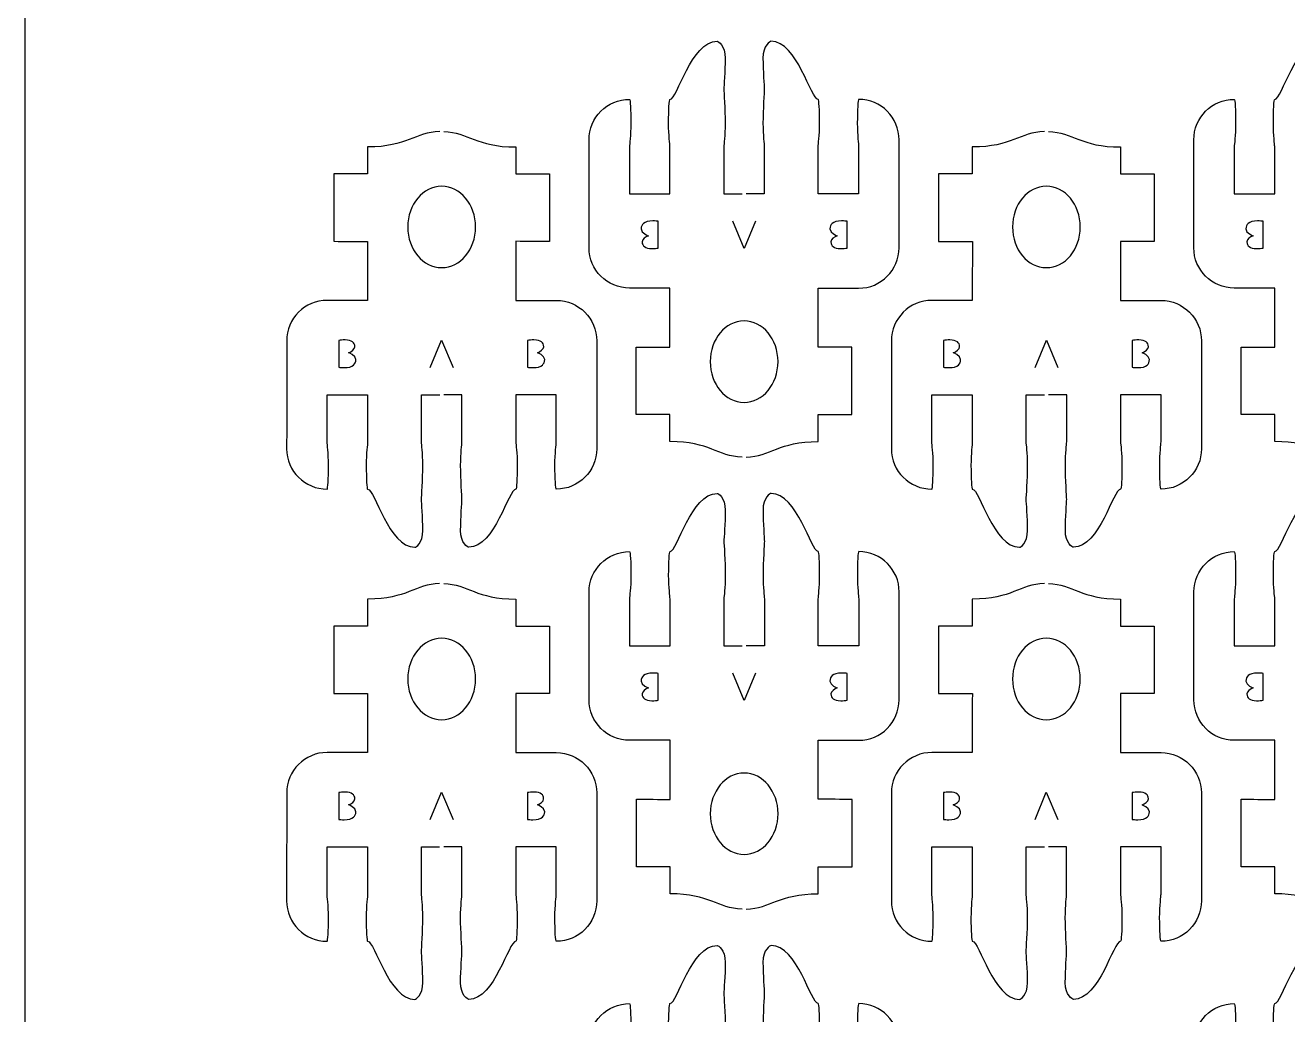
# Model space of a CAD drawing. Extents: x 0 to 300, y 0 to 300.
# Drawn here: x 0 to 93.6, y 40.5 to 113.9 of the extents above; entities that cross this region are included whole.
import ezdxf

# ---------------------------------------------------------------- set-up
doc = ezdxf.new("R2010")
doc.units = 0
doc.header["$MEASUREMENT"] = 0
doc.layers.add('DEFAULT', color=7, linetype='CONTINUOUS')

msp = doc.modelspace()

# ---------------------------------------------------------------- linework, layer by layer
at = {"layer": 'DEFAULT', "color": 1}
msp.add_lwpolyline([(0, 5.252), (0, 294.949)], dxfattribs=at)
at = {"layer": 'DEFAULT', "color": 250}
for points in [[(54.162, 99.356), (53.323, 97.335), (52.47, 99.356)], [(30.041, 88.509), (30.879, 90.53), (31.732, 88.509)], [(74.893, 88.508), (75.731, 90.529), (76.584, 88.508)], [(54.165, 65.818), (53.327, 63.797), (52.474, 65.818)], [(30.039, 54.971), (30.878, 56.992), (31.731, 54.971)], [(74.891, 54.971), (75.729, 56.992), (76.582, 54.971)]]:
    msp.add_lwpolyline(points, dxfattribs=at)
at = {"layer": 'DEFAULT', "color": 1}
for points, knots in [([(53.166, 81.855), (51.317, 81.911), (50.781, 83.005), (47.817, 83.005), (47.817, 83.672), (47.817, 84.338), (47.817, 85.005), (46.985, 85.005), (46.152, 85.005), (45.32, 85.005), (45.32, 86.673), (45.32, 88.34), (45.32, 90.008), (46.152, 90.006), (46.985, 90.005), (47.817, 90.004), (47.817, 91.466), (47.817, 92.927), (47.817, 94.389), (46.817, 94.389), (45.816, 94.389), (44.815, 94.389), (43.157, 94.389), (41.817, 95.73), (41.817, 97.388), (41.817, 100.055), (41.817, 102.722), (41.817, 105.389), (41.817, 107.047), (43.157, 108.387), (44.815, 108.387), (44.872, 108.387), (44.918, 107.604), (44.918, 106.637), (44.918, 105.671), (44.815, 105.064), (44.815, 104.888), (44.815, 103.721), (44.815, 102.555), (44.815, 101.388), (45.816, 101.388), (46.817, 101.388), (47.817, 101.388), (47.817, 102.555), (47.817, 103.721), (47.817, 104.888), (47.817, 105.064), (47.715, 105.671), (47.715, 106.637), (47.715, 107.604), (47.761, 108.387), (47.817, 108.387), (48.357, 108.387), (49.38, 112.702), (51.313, 112.702), (51.373, 112.702), (51.913, 112.416), (51.913, 111.449), (51.913, 110.483), (51.814, 109.386), (51.814, 109.135), (51.814, 108.99), (51.913, 107.604), (51.913, 106.637), (51.913, 105.671), (51.814, 105.061), (51.814, 104.888), (51.814, 103.721), (51.814, 102.555), (51.814, 101.388), (52.265, 101.388), (52.715, 101.388), (53.166, 101.388)], [0, 0, 0, 0, 1, 1, 1, 6.67, 6.67, 6.67, 13.75, 13.75, 13.75, 27.93, 27.93, 27.93, 35.010007, 35.010007, 35.010007, 47.440007, 47.440007, 47.440007, 55.950007, 55.950007, 55.950007, 56.950007, 56.950007, 56.950007, 79.630007, 79.630007, 79.630007, 80.630007, 80.630007, 80.630007, 81.630007, 81.630007, 81.630007, 82.630007, 82.630007, 82.630007, 92.550007, 92.550007, 92.550007, 101.060007, 101.060007, 101.060007, 110.980007, 110.980007, 110.980007, 111.980007, 111.980007, 111.980007, 112.980007, 112.980007, 112.980007, 113.980007, 113.980007, 113.980007, 114.980007, 114.980007, 114.980007, 115.980007, 115.980007, 115.980007, 116.980007, 116.980007, 116.980007, 117.980007, 117.980007, 117.980007, 127.900007, 127.900007, 127.900007, 131.730007, 131.730007, 131.730007, 131.730007]), ([(53.465, 81.855), (55.314, 81.911), (55.854, 83.005), (58.814, 83.005), (58.814, 83.672), (58.814, 84.338), (58.814, 85.005), (59.647, 85.005), (60.481, 85.005), (61.315, 85.005), (61.315, 86.671), (61.315, 88.338), (61.315, 90.004), (60.48, 90.005), (59.645, 90.006), (58.81, 90.008), (58.811, 91.467), (58.812, 92.926), (58.814, 94.385), (59.813, 94.385), (60.813, 94.385), (61.812, 94.385), (63.47, 94.385), (64.811, 95.73), (64.811, 97.388), (64.812, 100.055), (64.813, 102.722), (64.814, 105.389), (64.814, 107.047), (63.47, 108.387), (61.812, 108.387), (61.759, 108.387), (61.713, 107.604), (61.713, 106.637), (61.713, 105.671), (61.812, 105.064), (61.812, 104.888), (61.812, 103.721), (61.812, 102.555), (61.812, 101.388), (60.813, 101.388), (59.813, 101.388), (58.814, 101.388), (58.814, 102.555), (58.814, 103.721), (58.814, 104.888), (58.814, 105.064), (58.912, 105.671), (58.912, 106.637), (58.912, 107.604), (58.87, 108.387), (58.814, 108.387), (58.27, 108.387), (57.247, 112.702), (55.31, 112.702), (55.254, 112.702), (54.714, 112.416), (54.714, 111.449), (54.714, 110.483), (54.813, 109.386), (54.813, 109.135), (54.813, 108.99), (54.714, 107.604), (54.714, 106.637), (54.714, 105.671), (54.813, 105.061), (54.813, 104.888), (54.813, 103.721), (54.813, 102.555), (54.813, 101.388), (54.364, 101.388), (53.915, 101.388), (53.465, 101.388)], [0, 0, 0, 0, 1, 1, 1, 6.67, 6.67, 6.67, 13.76, 13.76, 13.76, 27.93, 27.93, 27.93, 35.030007, 35.030007, 35.030007, 47.440011, 47.440011, 47.440011, 55.940011, 55.940011, 55.940011, 56.940011, 56.940011, 56.940011, 79.620013, 79.620013, 79.620013, 80.620013, 80.620013, 80.620013, 81.620013, 81.620013, 81.620013, 82.620013, 82.620013, 82.620013, 92.540013, 92.540013, 92.540013, 101.040013, 101.040013, 101.040013, 110.960013, 110.960013, 110.960013, 111.960013, 111.960013, 111.960013, 112.960013, 112.960013, 112.960013, 113.960013, 113.960013, 113.960013, 114.960013, 114.960013, 114.960013, 115.960013, 115.960013, 115.960013, 116.960013, 116.960013, 116.960013, 117.960013, 117.960013, 117.960013, 127.880013, 127.880013, 127.880013, 131.700013, 131.700013, 131.700013, 131.700013]), ([(98.017, 81.854), (96.168, 81.911), (95.632, 83.005), (92.669, 83.005), (92.669, 83.671), (92.669, 84.338), (92.669, 85.005), (91.836, 85.005), (91.004, 85.005), (90.171, 85.005), (90.171, 86.672), (90.171, 88.34), (90.171, 90.007), (91.004, 90.006), (91.836, 90.005), (92.669, 90.004), (92.669, 91.465), (92.669, 92.927), (92.669, 94.389), (91.668, 94.389), (90.667, 94.389), (89.667, 94.389), (88.009, 94.389), (86.668, 95.729), (86.668, 97.387), (86.668, 100.054), (86.668, 102.721), (86.668, 105.388), (86.668, 107.046), (88.009, 108.387), (89.667, 108.387), (89.723, 108.387), (89.769, 107.604), (89.769, 106.637), (89.769, 105.671), (89.667, 105.064), (89.667, 104.887), (89.667, 103.721), (89.667, 102.554), (89.667, 101.388), (90.667, 101.388), (91.668, 101.388), (92.669, 101.388), (92.669, 102.554), (92.669, 103.721), (92.669, 104.887), (92.669, 105.064), (92.567, 105.671), (92.567, 106.637), (92.567, 107.604), (92.612, 108.387), (92.669, 108.387), (93.209, 108.387), (94.232, 112.701), (96.165, 112.701), (96.225, 112.701), (96.765, 112.416), (96.765, 111.449), (96.765, 110.482), (96.666, 109.385), (96.666, 109.135), (96.666, 108.99), (96.765, 107.604), (96.765, 106.637), (96.765, 105.671), (96.666, 105.06), (96.666, 104.887), (96.666, 103.721), (96.666, 102.554), (96.666, 101.388), (97.116, 101.388), (97.567, 101.388), (98.017, 101.388)], [0, 0, 0, 0, 1, 1, 1, 6.67, 6.67, 6.67, 13.75, 13.75, 13.75, 27.93, 27.93, 27.93, 35.010007, 35.010007, 35.010007, 47.440007, 47.440007, 47.440007, 55.950007, 55.950007, 55.950007, 56.950007, 56.950007, 56.950007, 79.630007, 79.630007, 79.630007, 80.630007, 80.630007, 80.630007, 81.630007, 81.630007, 81.630007, 82.630007, 82.630007, 82.630007, 92.550007, 92.550007, 92.550007, 101.060007, 101.060007, 101.060007, 110.980007, 110.980007, 110.980007, 111.980007, 111.980007, 111.980007, 112.980007, 112.980007, 112.980007, 113.980007, 113.980007, 113.980007, 114.980007, 114.980007, 114.980007, 115.980007, 115.980007, 115.980007, 116.980007, 116.980007, 116.980007, 117.980007, 117.980007, 117.980007, 127.900007, 127.900007, 127.900007, 131.730007, 131.730007, 131.730007, 131.730007]), ([(30.737, 106.01), (28.889, 105.953), (28.349, 104.86), (25.389, 104.86), (25.389, 104.193), (25.389, 103.526), (25.389, 102.859), (24.556, 102.859), (23.722, 102.859), (22.888, 102.859), (22.888, 101.193), (22.888, 99.527), (22.888, 97.861), (23.723, 97.859), (24.558, 97.858), (25.393, 97.857), (25.392, 96.398), (25.39, 94.938), (25.389, 93.479), (24.39, 93.479), (23.39, 93.479), (22.391, 93.479), (20.733, 93.479), (19.392, 92.135), (19.392, 90.477), (19.391, 87.81), (19.39, 85.143), (19.388, 82.476), (19.388, 80.818), (20.733, 79.477), (22.391, 79.477), (22.444, 79.477), (22.489, 80.261), (22.489, 81.227), (22.489, 82.194), (22.391, 82.801), (22.391, 82.977), (22.391, 84.143), (22.391, 85.31), (22.391, 86.476), (23.39, 86.476), (24.39, 86.476), (25.389, 86.476), (25.389, 85.31), (25.389, 84.143), (25.389, 82.977), (25.389, 82.801), (25.29, 82.194), (25.29, 81.227), (25.29, 80.261), (25.333, 79.477), (25.389, 79.477), (25.933, 79.477), (26.956, 75.163), (28.892, 75.163), (28.949, 75.163), (29.489, 75.449), (29.489, 76.415), (29.489, 77.382), (29.39, 78.479), (29.39, 78.729), (29.39, 78.874), (29.489, 80.261), (29.489, 81.227), (29.489, 82.194), (29.39, 82.804), (29.39, 82.977), (29.39, 84.143), (29.39, 85.31), (29.39, 86.476), (29.839, 86.476), (30.288, 86.476), (30.737, 86.476)], [0, 0, 0, 0, 1, 1, 1, 6.67, 6.67, 6.67, 13.76, 13.76, 13.76, 27.93, 27.93, 27.93, 35.030007, 35.030007, 35.030007, 47.440011, 47.440011, 47.440011, 55.940011, 55.940011, 55.940011, 56.940011, 56.940011, 56.940011, 79.620013, 79.620013, 79.620013, 80.620013, 80.620013, 80.620013, 81.620013, 81.620013, 81.620013, 82.620013, 82.620013, 82.620013, 92.540013, 92.540013, 92.540013, 101.040013, 101.040013, 101.040013, 110.960013, 110.960013, 110.960013, 111.960013, 111.960013, 111.960013, 112.960013, 112.960013, 112.960013, 113.960013, 113.960013, 113.960013, 114.960013, 114.960013, 114.960013, 115.960013, 115.960013, 115.960013, 116.960013, 116.960013, 116.960013, 117.960013, 117.960013, 117.960013, 127.880013, 127.880013, 127.880013, 131.700013, 131.700013, 131.700013, 131.700013]), ([(31.037, 106.01), (32.886, 105.953), (33.422, 104.86), (36.385, 104.86), (36.385, 104.193), (36.385, 103.526), (36.385, 102.859), (37.218, 102.859), (38.05, 102.859), (38.883, 102.859), (38.883, 101.192), (38.883, 99.525), (38.883, 97.857), (38.05, 97.858), (37.218, 97.859), (36.385, 97.861), (36.385, 96.399), (36.385, 94.937), (36.385, 93.476), (37.386, 93.476), (38.387, 93.476), (39.387, 93.476), (41.046, 93.476), (42.386, 92.135), (42.386, 90.477), (42.386, 87.81), (42.386, 85.143), (42.386, 82.476), (42.386, 80.818), (41.046, 79.477), (39.387, 79.477), (39.331, 79.477), (39.285, 80.261), (39.285, 81.227), (39.285, 82.194), (39.387, 82.801), (39.387, 82.977), (39.387, 84.143), (39.387, 85.31), (39.387, 86.476), (38.387, 86.476), (37.386, 86.476), (36.385, 86.476), (36.385, 85.31), (36.385, 84.143), (36.385, 82.977), (36.385, 82.801), (36.488, 82.194), (36.488, 81.227), (36.488, 80.261), (36.442, 79.477), (36.385, 79.477), (35.846, 79.477), (34.823, 75.163), (32.889, 75.163), (32.829, 75.163), (32.29, 75.449), (32.29, 76.415), (32.29, 77.382), (32.388, 78.479), (32.388, 78.729), (32.388, 78.874), (32.29, 80.261), (32.29, 81.227), (32.29, 82.194), (32.388, 82.804), (32.388, 82.977), (32.388, 84.143), (32.388, 85.31), (32.388, 86.476), (31.938, 86.476), (31.488, 86.476), (31.037, 86.476)], [0, 0, 0, 0, 1, 1, 1, 6.67, 6.67, 6.67, 13.75, 13.75, 13.75, 27.93, 27.93, 27.93, 35.010007, 35.010007, 35.010007, 47.440007, 47.440007, 47.440007, 55.950007, 55.950007, 55.950007, 56.950007, 56.950007, 56.950007, 79.630007, 79.630007, 79.630007, 80.630007, 80.630007, 80.630007, 81.630007, 81.630007, 81.630007, 82.630007, 82.630007, 82.630007, 92.550007, 92.550007, 92.550007, 101.060007, 101.060007, 101.060007, 110.980007, 110.980007, 110.980007, 111.980007, 111.980007, 111.980007, 112.980007, 112.980007, 112.980007, 113.980007, 113.980007, 113.980007, 114.980007, 114.980007, 114.980007, 115.980007, 115.980007, 115.980007, 116.980007, 116.980007, 116.980007, 117.980007, 117.980007, 117.980007, 127.900007, 127.900007, 127.900007, 131.730007, 131.730007, 131.730007, 131.730007]), ([(75.589, 106.009), (73.74, 105.953), (73.201, 104.859), (70.241, 104.859), (70.241, 104.193), (70.241, 103.526), (70.241, 102.859), (69.407, 102.859), (68.573, 102.859), (67.74, 102.859), (67.74, 101.193), (67.74, 99.527), (67.74, 97.86), (68.574, 97.859), (69.409, 97.858), (70.244, 97.857), (70.243, 96.397), (70.242, 94.938), (70.241, 93.479), (69.241, 93.479), (68.242, 93.479), (67.242, 93.479), (65.584, 93.479), (64.243, 92.135), (64.243, 90.477), (64.242, 87.81), (64.241, 85.143), (64.24, 82.476), (64.24, 80.818), (65.584, 79.477), (67.242, 79.477), (67.295, 79.477), (67.341, 80.26), (67.341, 81.227), (67.341, 82.193), (67.242, 82.8), (67.242, 82.977), (67.242, 84.143), (67.242, 85.31), (67.242, 86.476), (68.242, 86.476), (69.241, 86.476), (70.241, 86.476), (70.241, 85.31), (70.241, 84.143), (70.241, 82.977), (70.241, 82.8), (70.142, 82.193), (70.142, 81.227), (70.142, 80.26), (70.184, 79.477), (70.241, 79.477), (70.784, 79.477), (71.807, 75.163), (73.744, 75.163), (73.8, 75.163), (74.34, 75.448), (74.34, 76.415), (74.34, 77.382), (74.241, 78.479), (74.241, 78.729), (74.241, 78.874), (74.34, 80.26), (74.34, 81.227), (74.34, 82.193), (74.241, 82.804), (74.241, 82.977), (74.241, 84.143), (74.241, 85.31), (74.241, 86.476), (74.69, 86.476), (75.14, 86.476), (75.589, 86.476)], [0, 0, 0, 0, 1, 1, 1, 6.67, 6.67, 6.67, 13.76, 13.76, 13.76, 27.93, 27.93, 27.93, 35.030007, 35.030007, 35.030007, 47.440011, 47.440011, 47.440011, 55.940011, 55.940011, 55.940011, 56.940011, 56.940011, 56.940011, 79.620013, 79.620013, 79.620013, 80.620013, 80.620013, 80.620013, 81.620013, 81.620013, 81.620013, 82.620013, 82.620013, 82.620013, 92.540013, 92.540013, 92.540013, 101.040013, 101.040013, 101.040013, 110.960013, 110.960013, 110.960013, 111.960013, 111.960013, 111.960013, 112.960013, 112.960013, 112.960013, 113.960013, 113.960013, 113.960013, 114.960013, 114.960013, 114.960013, 115.960013, 115.960013, 115.960013, 116.960013, 116.960013, 116.960013, 117.960013, 117.960013, 117.960013, 127.880013, 127.880013, 127.880013, 131.700013, 131.700013, 131.700013, 131.700013]), ([(75.889, 106.009), (77.737, 105.953), (78.273, 104.859), (81.237, 104.859), (81.237, 104.193), (81.237, 103.526), (81.237, 102.859), (82.069, 102.859), (82.902, 102.859), (83.734, 102.859), (83.734, 101.192), (83.734, 99.524), (83.734, 97.857), (82.902, 97.858), (82.069, 97.859), (81.237, 97.86), (81.237, 96.399), (81.237, 94.937), (81.237, 93.475), (82.237, 93.475), (83.238, 93.475), (84.239, 93.475), (85.897, 93.475), (87.238, 92.135), (87.238, 90.477), (87.238, 87.81), (87.238, 85.143), (87.238, 82.476), (87.238, 80.818), (85.897, 79.477), (84.239, 79.477), (84.182, 79.477), (84.137, 80.26), (84.137, 81.227), (84.137, 82.193), (84.239, 82.8), (84.239, 82.977), (84.239, 84.143), (84.239, 85.31), (84.239, 86.476), (83.238, 86.476), (82.237, 86.476), (81.237, 86.476), (81.237, 85.31), (81.237, 84.143), (81.237, 82.977), (81.237, 82.8), (81.339, 82.193), (81.339, 81.227), (81.339, 80.26), (81.293, 79.477), (81.237, 79.477), (80.697, 79.477), (79.674, 75.163), (77.741, 75.163), (77.681, 75.163), (77.141, 75.448), (77.141, 76.415), (77.141, 77.382), (77.24, 78.479), (77.24, 78.729), (77.24, 78.874), (77.141, 80.26), (77.141, 81.227), (77.141, 82.193), (77.24, 82.804), (77.24, 82.977), (77.24, 84.143), (77.24, 85.31), (77.24, 86.476), (76.789, 86.476), (76.339, 86.476), (75.889, 86.476)], [0, 0, 0, 0, 1, 1, 1, 6.67, 6.67, 6.67, 13.75, 13.75, 13.75, 27.93, 27.93, 27.93, 35.010007, 35.010007, 35.010007, 47.440007, 47.440007, 47.440007, 55.950007, 55.950007, 55.950007, 56.950007, 56.950007, 56.950007, 79.630007, 79.630007, 79.630007, 80.630007, 80.630007, 80.630007, 81.630007, 81.630007, 81.630007, 82.630007, 82.630007, 82.630007, 92.550007, 92.550007, 92.550007, 101.060007, 101.060007, 101.060007, 110.980007, 110.980007, 110.980007, 111.980007, 111.980007, 111.980007, 112.980007, 112.980007, 112.980007, 113.980007, 113.980007, 113.980007, 114.980007, 114.980007, 114.980007, 115.980007, 115.980007, 115.980007, 116.980007, 116.980007, 116.980007, 117.980007, 117.980007, 117.980007, 127.900007, 127.900007, 127.900007, 131.730007, 131.730007, 131.730007, 131.730007]), ([(30.887, 101.95), (32.274, 101.95), (33.399, 100.599), (33.399, 98.93), (33.399, 97.261), (32.274, 95.91), (30.887, 95.91), (29.497, 95.91), (28.372, 97.261), (28.372, 98.93), (28.372, 100.599), (29.497, 101.95), (30.887, 101.95)], [1, 1, 1, 1, 2, 2, 2, 3, 3, 3, 4, 4, 4, 5, 5, 5, 5]), ([(75.739, 101.949), (77.125, 101.949), (78.251, 100.598), (78.251, 98.93), (78.251, 97.261), (77.125, 95.91), (75.739, 95.91), (74.349, 95.91), (73.223, 97.261), (73.223, 98.93), (73.223, 100.598), (74.349, 101.949), (75.739, 101.949)], [1, 1, 1, 1, 2, 2, 2, 3, 3, 3, 4, 4, 4, 5, 5, 5, 5]), ([(53.315, 85.915), (51.929, 85.915), (50.804, 87.266), (50.804, 88.935), (50.804, 90.603), (51.929, 91.954), (53.315, 91.954), (54.705, 91.954), (55.831, 90.603), (55.831, 88.935), (55.831, 87.266), (54.705, 85.915), (53.315, 85.915)], [1, 1, 1, 1, 2, 2, 2, 3, 3, 3, 4, 4, 4, 5, 5, 5, 5]), ([(53.169, 48.317), (51.32, 48.373), (50.784, 49.467), (47.821, 49.467), (47.821, 50.133), (47.821, 50.8), (47.821, 51.467), (46.988, 51.467), (46.156, 51.467), (45.323, 51.467), (45.323, 53.134), (45.323, 54.802), (45.323, 56.469), (46.156, 56.468), (46.988, 56.467), (47.821, 56.466), (47.821, 57.927), (47.821, 59.389), (47.821, 60.851), (46.82, 60.851), (45.819, 60.851), (44.819, 60.851), (43.161, 60.851), (41.82, 62.191), (41.82, 63.849), (41.82, 66.516), (41.82, 69.183), (41.82, 71.85), (41.82, 73.508), (43.161, 74.849), (44.819, 74.849), (44.875, 74.849), (44.921, 74.066), (44.921, 73.099), (44.921, 72.133), (44.819, 71.526), (44.819, 71.349), (44.819, 70.183), (44.819, 69.016), (44.819, 67.85), (45.819, 67.85), (46.82, 67.85), (47.821, 67.85), (47.821, 69.016), (47.821, 70.183), (47.821, 71.349), (47.821, 71.526), (47.719, 72.133), (47.719, 73.099), (47.719, 74.066), (47.764, 74.849), (47.821, 74.849), (48.361, 74.849), (49.384, 79.163), (51.317, 79.163), (51.377, 79.163), (51.917, 78.878), (51.917, 77.911), (51.917, 76.944), (51.818, 75.847), (51.818, 75.597), (51.818, 75.452), (51.917, 74.066), (51.917, 73.099), (51.917, 72.133), (51.818, 71.522), (51.818, 71.349), (51.818, 70.183), (51.818, 69.016), (51.818, 67.85), (52.268, 67.85), (52.719, 67.85), (53.169, 67.85)], [0, 0, 0, 0, 1, 1, 1, 6.67, 6.67, 6.67, 13.75, 13.75, 13.75, 27.93, 27.93, 27.93, 35.010007, 35.010007, 35.010007, 47.440007, 47.440007, 47.440007, 55.950007, 55.950007, 55.950007, 56.950007, 56.950007, 56.950007, 79.630007, 79.630007, 79.630007, 80.630007, 80.630007, 80.630007, 81.630007, 81.630007, 81.630007, 82.630007, 82.630007, 82.630007, 92.550007, 92.550007, 92.550007, 101.060007, 101.060007, 101.060007, 110.980007, 110.980007, 110.980007, 111.980007, 111.980007, 111.980007, 112.980007, 112.980007, 112.980007, 113.980007, 113.980007, 113.980007, 114.980007, 114.980007, 114.980007, 115.980007, 115.980007, 115.980007, 116.980007, 116.980007, 116.980007, 117.980007, 117.980007, 117.980007, 127.900007, 127.900007, 127.900007, 131.730007, 131.730007, 131.730007, 131.730007]), ([(53.469, 48.317), (55.317, 48.373), (55.857, 49.467), (58.817, 49.467), (58.817, 50.133), (58.817, 50.8), (58.817, 51.467), (59.651, 51.467), (60.484, 51.467), (61.318, 51.467), (61.318, 53.133), (61.318, 54.799), (61.318, 56.466), (60.483, 56.467), (59.648, 56.468), (58.813, 56.469), (58.815, 57.929), (58.816, 59.388), (58.817, 60.847), (59.816, 60.847), (60.816, 60.847), (61.816, 60.847), (63.474, 60.847), (64.814, 62.191), (64.814, 63.849), (64.815, 66.516), (64.817, 69.183), (64.818, 71.85), (64.818, 73.508), (63.474, 74.849), (61.816, 74.849), (61.763, 74.849), (61.717, 74.066), (61.717, 73.099), (61.717, 72.133), (61.816, 71.526), (61.816, 71.349), (61.816, 70.183), (61.816, 69.016), (61.816, 67.85), (60.816, 67.85), (59.816, 67.85), (58.817, 67.85), (58.817, 69.016), (58.817, 70.183), (58.817, 71.349), (58.817, 71.526), (58.916, 72.133), (58.916, 73.099), (58.916, 74.066), (58.873, 74.849), (58.817, 74.849), (58.274, 74.849), (57.251, 79.163), (55.314, 79.163), (55.257, 79.163), (54.718, 78.878), (54.718, 77.911), (54.718, 76.944), (54.816, 75.847), (54.816, 75.597), (54.816, 75.452), (54.718, 74.066), (54.718, 73.099), (54.718, 72.133), (54.816, 71.522), (54.816, 71.349), (54.816, 70.183), (54.816, 69.016), (54.816, 67.85), (54.367, 67.85), (53.918, 67.85), (53.469, 67.85)], [0, 0, 0, 0, 1, 1, 1, 6.67, 6.67, 6.67, 13.76, 13.76, 13.76, 27.93, 27.93, 27.93, 35.030007, 35.030007, 35.030007, 47.440011, 47.440011, 47.440011, 55.940011, 55.940011, 55.940011, 56.940011, 56.940011, 56.940011, 79.620013, 79.620013, 79.620013, 80.620013, 80.620013, 80.620013, 81.620013, 81.620013, 81.620013, 82.620013, 82.620013, 82.620013, 92.540013, 92.540013, 92.540013, 101.040013, 101.040013, 101.040013, 110.960013, 110.960013, 110.960013, 111.960013, 111.960013, 111.960013, 112.960013, 112.960013, 112.960013, 113.960013, 113.960013, 113.960013, 114.960013, 114.960013, 114.960013, 115.960013, 115.960013, 115.960013, 116.960013, 116.960013, 116.960013, 117.960013, 117.960013, 117.960013, 127.880013, 127.880013, 127.880013, 131.700013, 131.700013, 131.700013, 131.700013]), ([(98.02, 48.316), (96.172, 48.373), (95.636, 49.466), (92.672, 49.466), (92.672, 50.133), (92.672, 50.8), (92.672, 51.467), (91.84, 51.467), (91.007, 51.467), (90.175, 51.467), (90.175, 53.134), (90.175, 54.801), (90.175, 56.469), (91.007, 56.468), (91.84, 56.467), (92.672, 56.465), (92.672, 57.927), (92.672, 59.389), (92.672, 60.85), (91.672, 60.85), (90.671, 60.85), (89.67, 60.85), (88.012, 60.85), (86.672, 62.191), (86.672, 63.849), (86.672, 66.516), (86.672, 69.183), (86.672, 71.85), (86.672, 73.508), (88.012, 74.849), (89.67, 74.849), (89.727, 74.849), (89.772, 74.065), (89.772, 73.099), (89.772, 72.132), (89.67, 71.525), (89.67, 71.349), (89.67, 70.183), (89.67, 69.016), (89.67, 67.85), (90.671, 67.85), (91.672, 67.85), (92.672, 67.85), (92.672, 69.016), (92.672, 70.183), (92.672, 71.349), (92.672, 71.525), (92.57, 72.132), (92.57, 73.099), (92.57, 74.065), (92.616, 74.849), (92.672, 74.849), (93.212, 74.849), (94.235, 79.163), (96.168, 79.163), (96.228, 79.163), (96.768, 78.877), (96.768, 77.911), (96.768, 76.944), (96.669, 75.847), (96.669, 75.597), (96.669, 75.452), (96.768, 74.065), (96.768, 73.099), (96.768, 72.132), (96.669, 71.522), (96.669, 71.349), (96.669, 70.183), (96.669, 69.016), (96.669, 67.85), (97.12, 67.85), (97.57, 67.85), (98.02, 67.85)], [0, 0, 0, 0, 1, 1, 1, 6.67, 6.67, 6.67, 13.75, 13.75, 13.75, 27.93, 27.93, 27.93, 35.010007, 35.010007, 35.010007, 47.440007, 47.440007, 47.440007, 55.950007, 55.950007, 55.950007, 56.950007, 56.950007, 56.950007, 79.630007, 79.630007, 79.630007, 80.630007, 80.630007, 80.630007, 81.630007, 81.630007, 81.630007, 82.630007, 82.630007, 82.630007, 92.550007, 92.550007, 92.550007, 101.060007, 101.060007, 101.060007, 110.980007, 110.980007, 110.980007, 111.980007, 111.980007, 111.980007, 112.980007, 112.980007, 112.980007, 113.980007, 113.980007, 113.980007, 114.980007, 114.980007, 114.980007, 115.980007, 115.980007, 115.980007, 116.980007, 116.980007, 116.980007, 117.980007, 117.980007, 117.980007, 127.900007, 127.900007, 127.900007, 131.730007, 131.730007, 131.730007, 131.730007]), ([(30.736, 72.472), (28.887, 72.416), (28.347, 71.322), (25.388, 71.322), (25.388, 70.655), (25.388, 69.989), (25.388, 69.322), (24.554, 69.322), (23.72, 69.322), (22.886, 69.322), (22.886, 67.656), (22.886, 65.989), (22.886, 64.323), (23.721, 64.322), (24.556, 64.321), (25.391, 64.32), (25.39, 62.86), (25.389, 61.401), (25.388, 59.942), (24.388, 59.942), (23.388, 59.942), (22.389, 59.942), (20.731, 59.942), (19.39, 58.597), (19.39, 56.939), (19.389, 54.272), (19.388, 51.605), (19.387, 48.938), (19.387, 47.28), (20.731, 45.94), (22.389, 45.94), (22.442, 45.94), (22.488, 46.723), (22.488, 47.69), (22.488, 48.656), (22.389, 49.263), (22.389, 49.439), (22.389, 50.606), (22.389, 51.772), (22.389, 52.939), (23.388, 52.939), (24.388, 52.939), (25.388, 52.939), (25.388, 51.772), (25.388, 50.606), (25.388, 49.439), (25.388, 49.263), (25.289, 48.656), (25.289, 47.69), (25.289, 46.723), (25.331, 45.94), (25.388, 45.94), (25.931, 45.94), (26.954, 41.625), (28.891, 41.625), (28.947, 41.625), (29.487, 41.911), (29.487, 42.878), (29.487, 43.844), (29.388, 44.941), (29.388, 45.192), (29.388, 45.337), (29.487, 46.723), (29.487, 47.69), (29.487, 48.656), (29.388, 49.267), (29.388, 49.439), (29.388, 50.606), (29.388, 51.772), (29.388, 52.939), (29.837, 52.939), (30.286, 52.939), (30.736, 52.939)], [0, 0, 0, 0, 1, 1, 1, 6.67, 6.67, 6.67, 13.76, 13.76, 13.76, 27.93, 27.93, 27.93, 35.030007, 35.030007, 35.030007, 47.440011, 47.440011, 47.440011, 55.940011, 55.940011, 55.940011, 56.940011, 56.940011, 56.940011, 79.620013, 79.620013, 79.620013, 80.620013, 80.620013, 80.620013, 81.620013, 81.620013, 81.620013, 82.620013, 82.620013, 82.620013, 92.540013, 92.540013, 92.540013, 101.040013, 101.040013, 101.040013, 110.960013, 110.960013, 110.960013, 111.960013, 111.960013, 111.960013, 112.960013, 112.960013, 112.960013, 113.960013, 113.960013, 113.960013, 114.960013, 114.960013, 114.960013, 115.960013, 115.960013, 115.960013, 116.960013, 116.960013, 116.960013, 117.960013, 117.960013, 117.960013, 127.880013, 127.880013, 127.880013, 131.700013, 131.700013, 131.700013, 131.700013]), ([(31.035, 72.472), (32.884, 72.416), (33.42, 71.322), (36.384, 71.322), (36.384, 70.655), (36.384, 69.989), (36.384, 69.322), (37.216, 69.322), (38.049, 69.322), (38.881, 69.322), (38.881, 67.654), (38.881, 65.987), (38.881, 64.32), (38.049, 64.321), (37.216, 64.322), (36.384, 64.323), (36.384, 62.861), (36.384, 61.4), (36.384, 59.938), (37.384, 59.938), (38.385, 59.938), (39.386, 59.938), (41.044, 59.938), (42.384, 58.597), (42.384, 56.939), (42.384, 54.272), (42.384, 51.605), (42.384, 48.938), (42.384, 47.28), (41.044, 45.94), (39.386, 45.94), (39.329, 45.94), (39.283, 46.723), (39.283, 47.69), (39.283, 48.656), (39.386, 49.263), (39.386, 49.439), (39.386, 50.606), (39.386, 51.772), (39.386, 52.939), (38.385, 52.939), (37.384, 52.939), (36.384, 52.939), (36.384, 51.772), (36.384, 50.606), (36.384, 49.439), (36.384, 49.263), (36.486, 48.656), (36.486, 47.69), (36.486, 46.723), (36.44, 45.94), (36.384, 45.94), (35.844, 45.94), (34.821, 41.625), (32.888, 41.625), (32.828, 41.625), (32.288, 41.911), (32.288, 42.878), (32.288, 43.844), (32.387, 44.941), (32.387, 45.192), (32.387, 45.337), (32.288, 46.723), (32.288, 47.69), (32.288, 48.656), (32.387, 49.267), (32.387, 49.439), (32.387, 50.606), (32.387, 51.772), (32.387, 52.939), (31.936, 52.939), (31.486, 52.939), (31.035, 52.939)], [0, 0, 0, 0, 1, 1, 1, 6.67, 6.67, 6.67, 13.75, 13.75, 13.75, 27.93, 27.93, 27.93, 35.010007, 35.010007, 35.010007, 47.440007, 47.440007, 47.440007, 55.950007, 55.950007, 55.950007, 56.950007, 56.950007, 56.950007, 79.630007, 79.630007, 79.630007, 80.630007, 80.630007, 80.630007, 81.630007, 81.630007, 81.630007, 82.630007, 82.630007, 82.630007, 92.550007, 92.550007, 92.550007, 101.060007, 101.060007, 101.060007, 110.980007, 110.980007, 110.980007, 111.980007, 111.980007, 111.980007, 112.980007, 112.980007, 112.980007, 113.980007, 113.980007, 113.980007, 114.980007, 114.980007, 114.980007, 115.980007, 115.980007, 115.980007, 116.980007, 116.980007, 116.980007, 117.980007, 117.980007, 117.980007, 127.900007, 127.900007, 127.900007, 131.730007, 131.730007, 131.730007, 131.730007]), ([(75.587, 72.472), (73.739, 72.415), (73.199, 71.322), (70.239, 71.322), (70.239, 70.655), (70.239, 69.988), (70.239, 69.322), (69.405, 69.322), (68.572, 69.322), (67.738, 69.322), (67.738, 67.655), (67.738, 65.989), (67.738, 64.323), (68.573, 64.322), (69.408, 64.32), (70.243, 64.319), (70.241, 62.86), (70.24, 61.401), (70.239, 59.941), (69.239, 59.941), (68.24, 59.941), (67.24, 59.941), (65.582, 59.941), (64.242, 58.597), (64.242, 56.939), (64.241, 54.272), (64.239, 51.605), (64.238, 48.938), (64.238, 47.28), (65.582, 45.939), (67.24, 45.939), (67.293, 45.939), (67.339, 46.723), (67.339, 47.689), (67.339, 48.656), (67.24, 49.263), (67.24, 49.439), (67.24, 50.606), (67.24, 51.772), (67.24, 52.939), (68.24, 52.939), (69.239, 52.939), (70.239, 52.939), (70.239, 51.772), (70.239, 50.606), (70.239, 49.439), (70.239, 49.263), (70.14, 48.656), (70.14, 47.689), (70.14, 46.723), (70.183, 45.939), (70.239, 45.939), (70.782, 45.939), (71.805, 41.625), (73.742, 41.625), (73.799, 41.625), (74.338, 41.911), (74.338, 42.877), (74.338, 43.844), (74.239, 44.941), (74.239, 45.192), (74.239, 45.336), (74.338, 46.723), (74.338, 47.689), (74.338, 48.656), (74.239, 49.266), (74.239, 49.439), (74.239, 50.606), (74.239, 51.772), (74.239, 52.939), (74.689, 52.939), (75.138, 52.939), (75.587, 52.939)], [0, 0, 0, 0, 1, 1, 1, 6.67, 6.67, 6.67, 13.76, 13.76, 13.76, 27.93, 27.93, 27.93, 35.030007, 35.030007, 35.030007, 47.440011, 47.440011, 47.440011, 55.940011, 55.940011, 55.940011, 56.940011, 56.940011, 56.940011, 79.620013, 79.620013, 79.620013, 80.620013, 80.620013, 80.620013, 81.620013, 81.620013, 81.620013, 82.620013, 82.620013, 82.620013, 92.540013, 92.540013, 92.540013, 101.040013, 101.040013, 101.040013, 110.960013, 110.960013, 110.960013, 111.960013, 111.960013, 111.960013, 112.960013, 112.960013, 112.960013, 113.960013, 113.960013, 113.960013, 114.960013, 114.960013, 114.960013, 115.960013, 115.960013, 115.960013, 116.960013, 116.960013, 116.960013, 117.960013, 117.960013, 117.960013, 127.880013, 127.880013, 127.880013, 131.700013, 131.700013, 131.700013, 131.700013]), ([(75.887, 72.472), (77.736, 72.415), (78.272, 71.322), (81.235, 71.322), (81.235, 70.655), (81.235, 69.988), (81.235, 69.322), (82.068, 69.322), (82.9, 69.322), (83.733, 69.322), (83.733, 67.654), (83.733, 65.987), (83.733, 64.319), (82.9, 64.32), (82.068, 64.322), (81.235, 64.323), (81.235, 62.861), (81.235, 61.399), (81.235, 59.938), (82.236, 59.938), (83.236, 59.938), (84.237, 59.938), (85.895, 59.938), (87.236, 58.597), (87.236, 56.939), (87.236, 54.272), (87.236, 51.605), (87.236, 48.938), (87.236, 47.28), (85.895, 45.939), (84.237, 45.939), (84.181, 45.939), (84.135, 46.723), (84.135, 47.689), (84.135, 48.656), (84.237, 49.263), (84.237, 49.439), (84.237, 50.606), (84.237, 51.772), (84.237, 52.939), (83.236, 52.939), (82.236, 52.939), (81.235, 52.939), (81.235, 51.772), (81.235, 50.606), (81.235, 49.439), (81.235, 49.263), (81.337, 48.656), (81.337, 47.689), (81.337, 46.723), (81.292, 45.939), (81.235, 45.939), (80.695, 45.939), (79.672, 41.625), (77.739, 41.625), (77.679, 41.625), (77.139, 41.911), (77.139, 42.877), (77.139, 43.844), (77.238, 44.941), (77.238, 45.192), (77.238, 45.336), (77.139, 46.723), (77.139, 47.689), (77.139, 48.656), (77.238, 49.266), (77.238, 49.439), (77.238, 50.606), (77.238, 51.772), (77.238, 52.939), (76.788, 52.939), (76.337, 52.939), (75.887, 52.939)], [0, 0, 0, 0, 1, 1, 1, 6.67, 6.67, 6.67, 13.75, 13.75, 13.75, 27.93, 27.93, 27.93, 35.010007, 35.010007, 35.010007, 47.440007, 47.440007, 47.440007, 55.950007, 55.950007, 55.950007, 56.950007, 56.950007, 56.950007, 79.630007, 79.630007, 79.630007, 80.630007, 80.630007, 80.630007, 81.630007, 81.630007, 81.630007, 82.630007, 82.630007, 82.630007, 92.550007, 92.550007, 92.550007, 101.060007, 101.060007, 101.060007, 110.980007, 110.980007, 110.980007, 111.980007, 111.980007, 111.980007, 112.980007, 112.980007, 112.980007, 113.980007, 113.980007, 113.980007, 114.980007, 114.980007, 114.980007, 115.980007, 115.980007, 115.980007, 116.980007, 116.980007, 116.980007, 117.980007, 117.980007, 117.980007, 127.900007, 127.900007, 127.900007, 131.730007, 131.730007, 131.730007, 131.730007]), ([(30.886, 68.412), (32.272, 68.412), (33.397, 67.061), (33.397, 65.392), (33.397, 63.724), (32.272, 62.373), (30.886, 62.373), (29.496, 62.373), (28.37, 63.724), (28.37, 65.392), (28.37, 67.061), (29.496, 68.412), (30.886, 68.412)], [1, 1, 1, 1, 2, 2, 2, 3, 3, 3, 4, 4, 4, 5, 5, 5, 5]), ([(75.737, 68.412), (77.123, 68.412), (78.249, 67.061), (78.249, 65.392), (78.249, 63.723), (77.123, 62.372), (75.737, 62.372), (74.347, 62.372), (73.222, 63.723), (73.222, 65.392), (73.222, 67.061), (74.347, 68.412), (75.737, 68.412)], [1, 1, 1, 1, 2, 2, 2, 3, 3, 3, 4, 4, 4, 5, 5, 5, 5]), ([(53.319, 52.377), (51.932, 52.377), (50.807, 53.728), (50.807, 55.396), (50.807, 57.065), (51.932, 58.416), (53.319, 58.416), (54.709, 58.416), (55.834, 57.065), (55.834, 55.396), (55.834, 53.728), (54.709, 52.377), (53.319, 52.377)], [1, 1, 1, 1, 2, 2, 2, 3, 3, 3, 4, 4, 4, 5, 5, 5, 5]), ([(53.167, 14.779), (51.319, 14.835), (50.782, 15.929), (47.819, 15.929), (47.819, 16.596), (47.819, 17.263), (47.819, 17.929), (46.987, 17.929), (46.154, 17.929), (45.321, 17.929), (45.321, 19.597), (45.321, 21.264), (45.321, 22.932), (46.154, 22.93), (46.987, 22.929), (47.819, 22.928), (47.819, 24.39), (47.819, 25.851), (47.819, 27.313), (46.818, 27.313), (45.818, 27.313), (44.817, 27.313), (43.159, 27.313), (41.818, 28.654), (41.818, 30.312), (41.818, 32.979), (41.818, 35.646), (41.818, 38.313), (41.818, 39.971), (43.159, 41.311), (44.817, 41.311), (44.873, 41.311), (44.919, 40.528), (44.919, 39.562), (44.919, 38.595), (44.817, 37.988), (44.817, 37.812), (44.817, 36.645), (44.817, 35.479), (44.817, 34.312), (45.818, 34.312), (46.818, 34.312), (47.819, 34.312), (47.819, 35.479), (47.819, 36.645), (47.819, 37.812), (47.819, 37.988), (47.717, 38.595), (47.717, 39.562), (47.717, 40.528), (47.763, 41.311), (47.819, 41.311), (48.359, 41.311), (49.382, 45.626), (51.315, 45.626), (51.375, 45.626), (51.915, 45.34), (51.915, 44.373), (51.915, 43.407), (51.816, 42.31), (51.816, 42.059), (51.816, 41.915), (51.915, 40.528), (51.915, 39.562), (51.915, 38.595), (51.816, 37.985), (51.816, 37.812), (51.816, 36.645), (51.816, 35.479), (51.816, 34.312), (52.266, 34.312), (52.717, 34.312), (53.167, 34.312)], [0, 0, 0, 0, 1, 1, 1, 6.67, 6.67, 6.67, 13.75, 13.75, 13.75, 27.93, 27.93, 27.93, 35.010007, 35.010007, 35.010007, 47.440007, 47.440007, 47.440007, 55.950007, 55.950007, 55.950007, 56.950007, 56.950007, 56.950007, 79.630007, 79.630007, 79.630007, 80.630007, 80.630007, 80.630007, 81.630007, 81.630007, 81.630007, 82.630007, 82.630007, 82.630007, 92.550007, 92.550007, 92.550007, 101.060007, 101.060007, 101.060007, 110.980007, 110.980007, 110.980007, 111.980007, 111.980007, 111.980007, 112.980007, 112.980007, 112.980007, 113.980007, 113.980007, 113.980007, 114.980007, 114.980007, 114.980007, 115.980007, 115.980007, 115.980007, 116.980007, 116.980007, 116.980007, 117.980007, 117.980007, 117.980007, 127.900007, 127.900007, 127.900007, 131.730007, 131.730007, 131.730007, 131.730007]), ([(53.467, 14.779), (55.316, 14.835), (55.855, 15.929), (58.815, 15.929), (58.815, 16.596), (58.815, 17.263), (58.815, 17.929), (59.649, 17.929), (60.483, 17.929), (61.316, 17.929), (61.316, 19.596), (61.316, 21.262), (61.316, 22.928), (60.482, 22.929), (59.647, 22.93), (58.812, 22.932), (58.813, 24.391), (58.814, 25.85), (58.815, 27.31), (59.815, 27.31), (60.814, 27.31), (61.814, 27.31), (63.472, 27.31), (64.812, 28.654), (64.812, 30.312), (64.814, 32.979), (64.815, 35.646), (64.816, 38.313), (64.816, 39.971), (63.472, 41.311), (61.814, 41.311), (61.761, 41.311), (61.715, 40.528), (61.715, 39.562), (61.715, 38.595), (61.814, 37.988), (61.814, 37.812), (61.814, 36.645), (61.814, 35.479), (61.814, 34.312), (60.814, 34.312), (59.815, 34.312), (58.815, 34.312), (58.815, 35.479), (58.815, 36.645), (58.815, 37.812), (58.815, 37.988), (58.914, 38.595), (58.914, 39.562), (58.914, 40.528), (58.872, 41.311), (58.815, 41.311), (58.272, 41.311), (57.249, 45.626), (55.312, 45.626), (55.256, 45.626), (54.716, 45.34), (54.716, 44.373), (54.716, 43.407), (54.815, 42.31), (54.815, 42.059), (54.815, 41.915), (54.716, 40.528), (54.716, 39.562), (54.716, 38.595), (54.815, 37.985), (54.815, 37.812), (54.815, 36.645), (54.815, 35.479), (54.815, 34.312), (54.366, 34.312), (53.916, 34.312), (53.467, 34.312)], [0, 0, 0, 0, 1, 1, 1, 6.67, 6.67, 6.67, 13.76, 13.76, 13.76, 27.93, 27.93, 27.93, 35.030007, 35.030007, 35.030007, 47.440011, 47.440011, 47.440011, 55.940011, 55.940011, 55.940011, 56.940011, 56.940011, 56.940011, 79.620013, 79.620013, 79.620013, 80.620013, 80.620013, 80.620013, 81.620013, 81.620013, 81.620013, 82.620013, 82.620013, 82.620013, 92.540013, 92.540013, 92.540013, 101.040013, 101.040013, 101.040013, 110.960013, 110.960013, 110.960013, 111.960013, 111.960013, 111.960013, 112.960013, 112.960013, 112.960013, 113.960013, 113.960013, 113.960013, 114.960013, 114.960013, 114.960013, 115.960013, 115.960013, 115.960013, 116.960013, 116.960013, 116.960013, 117.960013, 117.960013, 117.960013, 127.880013, 127.880013, 127.880013, 131.700013, 131.700013, 131.700013, 131.700013]), ([(98.019, 14.779), (96.17, 14.835), (95.634, 15.929), (92.671, 15.929), (92.671, 16.595), (92.671, 17.262), (92.671, 17.929), (91.838, 17.929), (91.005, 17.929), (90.173, 17.929), (90.173, 19.596), (90.173, 21.264), (90.173, 22.931), (91.005, 22.93), (91.838, 22.929), (92.671, 22.928), (92.671, 24.389), (92.671, 25.851), (92.671, 27.313), (91.67, 27.313), (90.669, 27.313), (89.668, 27.313), (88.01, 27.313), (86.67, 28.653), (86.67, 30.311), (86.67, 32.978), (86.67, 35.645), (86.67, 38.312), (86.67, 39.97), (88.01, 41.311), (89.668, 41.311), (89.725, 41.311), (89.771, 40.528), (89.771, 39.561), (89.771, 38.595), (89.668, 37.988), (89.668, 37.811), (89.668, 36.645), (89.668, 35.478), (89.668, 34.312), (90.669, 34.312), (91.67, 34.312), (92.671, 34.312), (92.671, 35.478), (92.671, 36.645), (92.671, 37.811), (92.671, 37.988), (92.568, 38.595), (92.568, 39.561), (92.568, 40.528), (92.614, 41.311), (92.671, 41.311), (93.21, 41.311), (94.233, 45.626), (96.167, 45.626), (96.227, 45.626), (96.766, 45.34), (96.766, 44.373), (96.766, 43.407), (96.668, 42.309), (96.668, 42.059), (96.668, 41.914), (96.766, 40.528), (96.766, 39.561), (96.766, 38.595), (96.668, 37.984), (96.668, 37.811), (96.668, 36.645), (96.668, 35.478), (96.668, 34.312), (97.118, 34.312), (97.568, 34.312), (98.019, 34.312)], [0, 0, 0, 0, 1, 1, 1, 6.67, 6.67, 6.67, 13.75, 13.75, 13.75, 27.93, 27.93, 27.93, 35.010007, 35.010007, 35.010007, 47.440007, 47.440007, 47.440007, 55.950007, 55.950007, 55.950007, 56.950007, 56.950007, 56.950007, 79.630007, 79.630007, 79.630007, 80.630007, 80.630007, 80.630007, 81.630007, 81.630007, 81.630007, 82.630007, 82.630007, 82.630007, 92.550007, 92.550007, 92.550007, 101.060007, 101.060007, 101.060007, 110.980007, 110.980007, 110.980007, 111.980007, 111.980007, 111.980007, 112.980007, 112.980007, 112.980007, 113.980007, 113.980007, 113.980007, 114.980007, 114.980007, 114.980007, 115.980007, 115.980007, 115.980007, 116.980007, 116.980007, 116.980007, 117.980007, 117.980007, 117.980007, 127.900007, 127.900007, 127.900007, 131.730007, 131.730007, 131.730007, 131.730007])]:
    msp.add_open_spline(points, degree=3, knots=knots, dxfattribs=at)
at = {"layer": 'DEFAULT', "color": 250}
for points in [[(46.951, 97.361), (46.837, 97.337), (46.657, 97.319), (46.474, 97.319), (46.213, 97.319), (46.045, 97.364), (45.919, 97.466), (45.815, 97.544), (45.752, 97.663), (45.752, 97.823), (45.752, 98.017), (46.008, 98.188), (46.221, 98.266), (46.221, 98.266), (45.677, 98.479), (45.677, 98.779), (45.677, 98.953), (45.746, 99.085), (45.848, 99.184), (45.988, 99.313), (46.216, 99.373), (46.546, 99.373), (46.726, 99.373), (46.864, 99.361), (46.951, 99.349), (46.951, 98.686), (46.951, 98.023), (46.951, 97.361)], [(60.952, 97.361), (60.838, 97.337), (60.658, 97.319), (60.476, 97.319), (60.215, 97.319), (60.047, 97.364), (59.921, 97.466), (59.816, 97.544), (59.753, 97.663), (59.753, 97.823), (59.753, 98.017), (60.01, 98.188), (60.223, 98.266), (60.223, 98.266), (59.678, 98.479), (59.678, 98.779), (59.678, 98.953), (59.747, 99.085), (59.849, 99.184), (59.99, 99.313), (60.218, 99.373), (60.548, 99.373), (60.728, 99.373), (60.866, 99.361), (60.952, 99.349), (60.952, 98.686), (60.952, 98.023), (60.952, 97.361)], [(91.802, 97.36), (91.688, 97.336), (91.508, 97.318), (91.326, 97.318), (91.065, 97.318), (90.897, 97.363), (90.771, 97.465), (90.666, 97.544), (90.603, 97.663), (90.603, 97.822), (90.603, 98.017), (90.86, 98.188), (91.073, 98.266), (91.073, 98.266), (90.528, 98.479), (90.528, 98.779), (90.528, 98.953), (90.597, 99.084), (90.699, 99.184), (90.84, 99.312), (91.068, 99.372), (91.398, 99.372), (91.578, 99.372), (91.715, 99.36), (91.802, 99.348), (91.802, 98.686), (91.802, 98.023), (91.802, 97.36)], [(23.25, 90.504), (23.364, 90.528), (23.544, 90.546), (23.727, 90.546), (23.988, 90.546), (24.156, 90.501), (24.282, 90.399), (24.387, 90.321), (24.45, 90.201), (24.45, 90.042), (24.45, 89.847), (24.193, 89.676), (23.98, 89.598), (23.98, 89.598), (24.525, 89.386), (24.525, 89.086), (24.525, 88.912), (24.456, 88.78), (24.354, 88.681), (24.213, 88.552), (23.985, 88.492), (23.655, 88.492), (23.475, 88.492), (23.338, 88.504), (23.25, 88.516), (23.25, 89.179), (23.25, 89.841), (23.25, 90.504)], [(37.252, 90.504), (37.366, 90.528), (37.546, 90.546), (37.729, 90.546), (37.99, 90.546), (38.158, 90.501), (38.284, 90.399), (38.388, 90.321), (38.451, 90.201), (38.451, 90.042), (38.451, 89.847), (38.194, 89.676), (37.982, 89.598), (37.982, 89.598), (38.526, 89.386), (38.526, 89.086), (38.526, 88.912), (38.457, 88.78), (38.355, 88.681), (38.214, 88.552), (37.986, 88.492), (37.657, 88.492), (37.477, 88.492), (37.339, 88.504), (37.252, 88.516), (37.252, 89.179), (37.252, 89.841), (37.252, 90.504)], [(68.102, 90.504), (68.216, 90.528), (68.396, 90.545), (68.579, 90.545), (68.84, 90.545), (69.007, 90.501), (69.133, 90.399), (69.238, 90.32), (69.301, 90.201), (69.301, 90.042), (69.301, 89.847), (69.044, 89.676), (68.831, 89.598), (68.831, 89.598), (69.376, 89.385), (69.376, 89.085), (69.376, 88.911), (69.307, 88.779), (69.205, 88.68), (69.064, 88.552), (68.836, 88.492), (68.507, 88.492), (68.327, 88.492), (68.189, 88.504), (68.102, 88.516), (68.102, 89.178), (68.102, 89.841), (68.102, 90.504)], [(82.103, 90.504), (82.217, 90.528), (82.397, 90.545), (82.58, 90.545), (82.841, 90.545), (83.009, 90.501), (83.135, 90.399), (83.24, 90.32), (83.303, 90.201), (83.303, 90.042), (83.303, 89.847), (83.046, 89.676), (82.833, 89.598), (82.833, 89.598), (83.378, 89.385), (83.378, 89.085), (83.378, 88.911), (83.309, 88.779), (83.207, 88.68), (83.066, 88.552), (82.838, 88.492), (82.508, 88.492), (82.328, 88.492), (82.191, 88.504), (82.103, 88.516), (82.103, 89.178), (82.103, 89.841), (82.103, 90.504)], [(46.954, 63.822), (46.84, 63.798), (46.66, 63.78), (46.478, 63.78), (46.217, 63.78), (46.049, 63.825), (45.923, 63.927), (45.818, 64.006), (45.755, 64.125), (45.755, 64.284), (45.755, 64.479), (46.012, 64.65), (46.225, 64.728), (46.225, 64.728), (45.68, 64.941), (45.68, 65.241), (45.68, 65.415), (45.749, 65.546), (45.851, 65.645), (45.992, 65.774), (46.22, 65.834), (46.55, 65.834), (46.73, 65.834), (46.867, 65.822), (46.954, 65.81), (46.954, 65.148), (46.954, 64.485), (46.954, 63.822)], [(60.956, 63.822), (60.842, 63.798), (60.662, 63.78), (60.479, 63.78), (60.218, 63.78), (60.05, 63.825), (59.924, 63.927), (59.819, 64.006), (59.757, 64.125), (59.757, 64.284), (59.757, 64.479), (60.013, 64.65), (60.226, 64.728), (60.226, 64.728), (59.681, 64.941), (59.681, 65.241), (59.681, 65.415), (59.751, 65.546), (59.853, 65.645), (59.993, 65.774), (60.221, 65.834), (60.551, 65.834), (60.731, 65.834), (60.869, 65.822), (60.956, 65.81), (60.956, 65.148), (60.956, 64.485), (60.956, 63.822)], [(91.806, 63.822), (91.692, 63.798), (91.512, 63.78), (91.329, 63.78), (91.068, 63.78), (90.9, 63.825), (90.774, 63.927), (90.669, 64.005), (90.607, 64.125), (90.607, 64.284), (90.607, 64.479), (90.863, 64.65), (91.076, 64.728), (91.076, 64.728), (90.531, 64.94), (90.531, 65.24), (90.531, 65.414), (90.601, 65.546), (90.703, 65.645), (90.843, 65.774), (91.071, 65.834), (91.401, 65.834), (91.581, 65.834), (91.719, 65.822), (91.806, 65.81), (91.806, 65.147), (91.806, 64.485), (91.806, 63.822)], [(23.249, 56.966), (23.363, 56.99), (23.543, 57.008), (23.725, 57.008), (23.986, 57.008), (24.154, 56.963), (24.28, 56.861), (24.385, 56.783), (24.448, 56.664), (24.448, 56.504), (24.448, 56.31), (24.191, 56.139), (23.978, 56.061), (23.978, 56.061), (24.523, 55.848), (24.523, 55.548), (24.523, 55.374), (24.454, 55.242), (24.352, 55.143), (24.211, 55.014), (23.983, 54.954), (23.653, 54.954), (23.473, 54.954), (23.336, 54.966), (23.249, 54.978), (23.249, 55.641), (23.249, 56.304), (23.249, 56.966)], [(37.25, 56.966), (37.364, 56.99), (37.544, 57.008), (37.727, 57.008), (37.988, 57.008), (38.156, 56.963), (38.282, 56.861), (38.387, 56.783), (38.449, 56.664), (38.449, 56.504), (38.449, 56.31), (38.193, 56.139), (37.98, 56.061), (37.98, 56.061), (38.524, 55.848), (38.524, 55.548), (38.524, 55.374), (38.455, 55.242), (38.353, 55.143), (38.213, 55.014), (37.985, 54.954), (37.655, 54.954), (37.475, 54.954), (37.337, 54.966), (37.25, 54.978), (37.25, 55.641), (37.25, 56.304), (37.25, 56.966)], [(68.1, 56.966), (68.214, 56.99), (68.394, 57.008), (68.577, 57.008), (68.838, 57.008), (69.006, 56.963), (69.132, 56.861), (69.236, 56.783), (69.299, 56.663), (69.299, 56.504), (69.299, 56.309), (69.042, 56.138), (68.83, 56.06), (68.83, 56.06), (69.374, 55.848), (69.374, 55.548), (69.374, 55.374), (69.305, 55.242), (69.203, 55.143), (69.063, 55.014), (68.835, 54.954), (68.505, 54.954), (68.325, 54.954), (68.187, 54.966), (68.1, 54.978), (68.1, 55.641), (68.1, 56.303), (68.1, 56.966)], [(82.102, 56.966), (82.216, 56.99), (82.396, 57.008), (82.578, 57.008), (82.839, 57.008), (83.007, 56.963), (83.133, 56.861), (83.238, 56.783), (83.301, 56.663), (83.301, 56.504), (83.301, 56.309), (83.044, 56.138), (82.831, 56.06), (82.831, 56.06), (83.376, 55.848), (83.376, 55.548), (83.376, 55.374), (83.307, 55.242), (83.205, 55.143), (83.064, 55.014), (82.836, 54.954), (82.506, 54.954), (82.326, 54.954), (82.189, 54.966), (82.102, 54.978), (82.102, 55.641), (82.102, 56.303), (82.102, 56.966)]]:
    msp.add_open_spline(points, degree=3, knots=[5.635, 5.635, 5.635, 5.635, 6.635, 6.635, 6.635, 7.635, 7.635, 7.635, 8.635, 8.635, 8.635, 9.635, 9.635, 9.635, 10.635, 10.635, 10.635, 11.635, 11.635, 11.635, 12.635, 12.635, 12.635, 13.635, 13.635, 13.635, 19.27, 19.27, 19.27, 19.27], dxfattribs=at)

doc.saveas('drawing.dxf')
